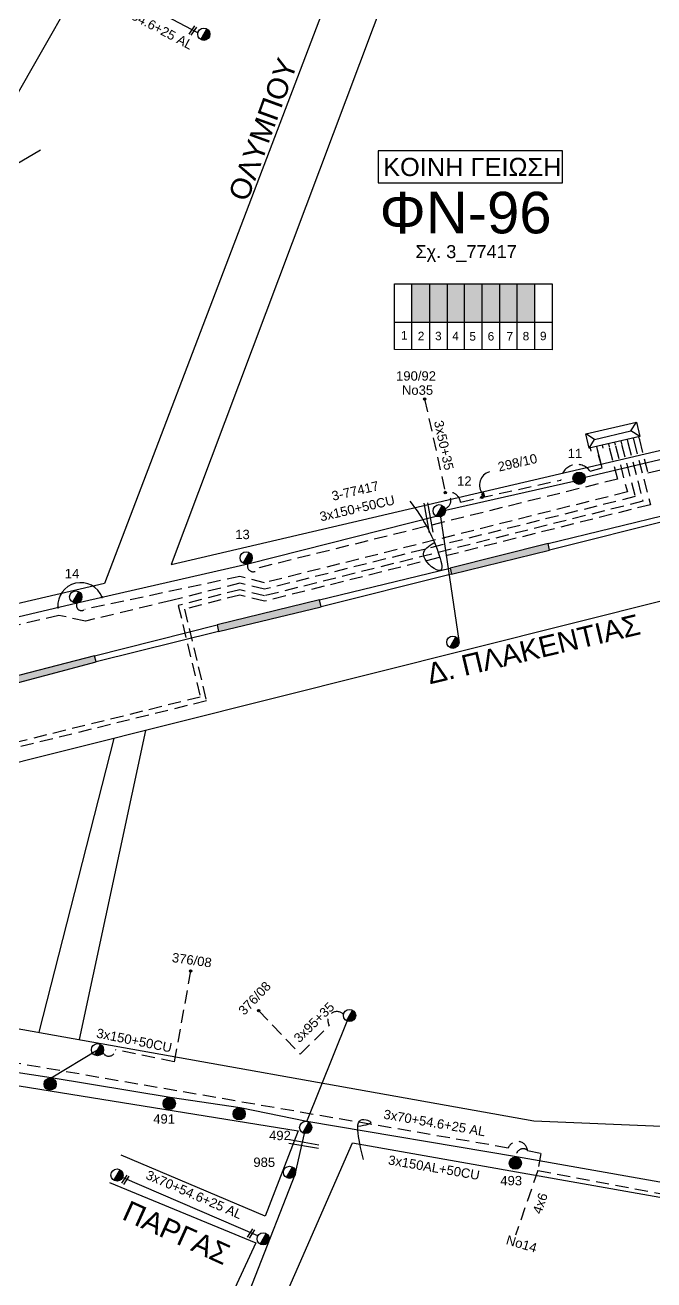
# Model space of a CAD drawing. Header units: millimetres. Extents: x 1421 to 7149, y 883 to 1925.
# Drawn here: x 6070.8 to 6191.9, y 1010.6 to 1252.2 of the extents above; entities that cross this region are included whole.
import ezdxf
from ezdxf.enums import TextEntityAlignment as Align

# ---------------------------------------------------------------- set-up
doc = ezdxf.new("R2010")
doc.units = ezdxf.units.MM
doc.linetypes.add('DASHED', pattern=[19.05, 12.7, -6.35])
for name, color, linetype in [('4x6', 7, 'SYN_LINE'), ('Pillar', 7, 'Continuous'), ('TRAIN', 7, 'Continuous'), ('Άγνωστα', 7, 'Continuous'), ('Γυμνά εναέρια ΧΤ και ΦΟΠ (3Φ)   4x50+16AL', 7, 'Continuous'), ('Εναέρια παροχή ΧΤ 4x25', 7, 'SYN_LINE'), ('Επιγραφές - Σχήματα', 7, 'Continuous'), ('Καλωδια Χ.Τ 3x95+35', 7, 'DASHED'), ('Καλωδια Χ.Τ. 3x50+35', 7, 'Continuous'), ('Καλώδια ΧΤ   3x150+50CU', 7, 'DASHED'), ('Καλώδια ΧΤ   3x150AL+50CU', 7, 'DASHED'), ('Μηχανική τομή', 7, 'Continuous'), ('Στύλος Ξύλινος', 7, 'Continuous'), ('Στύλος Ξύλινος @ 1', 7, 'Continuous'), ('Στύλος ΦΜ', 7, 'Continuous'), ('Στύλος ΦΜ @ 1', 7, 'Continuous'), ('Συνδέσεις', 7, 'Continuous'), ('Συνεστραμμένα ΧΤ   3x70+54.6+25 AL', 7, 'SYN_LINE'), ('Τομή', 7, 'Continuous'), ('Υποσταθμός πόλεως', 7, 'Continuous'), ('Υπόβαθρο ΔΕΗ', 7, 'Continuous')]:
    doc.layers.add(name, color=color, linetype=linetype)
doc.styles.add('arial', font='ARIAL.TTF')
doc.styles.get("Standard").update_dxf_attribs({"font": 'ARIAL.TTF'})
doc.linetypes.add('SYN_LINE', pattern='A,0.5,-0.0001,["/\\/\\/\\/",Standard,S=0.1,R=0,X=0,Y=-0.05],-0.25', length=0.7501)

# ---------------------------------------------------------------- blocks, each defined once
blk = doc.blocks.new('ΥΠΑΡΧΩΝ ΤΣΙΜΕΝΤΕΝΙΟΣ ΣΤΥΛΟΣ')
at = {"layer": 'Στύλος ΦΜ'}
blk.add_hatch(color=256, dxfattribs=at).paths.add_polyline_path([(-1.29, -2.28, 0.574793), (2.62, 0, 0.268822), (1.3, 2.27)])
blk.add_line((-1.29, -2.28), (1.3, 2.27), dxfattribs=at)
blk.add_circle((0, 0), 2.62, dxfattribs=at)
at = {"layer": 'Στύλος ΦΜ', "flags": 4}
for tag, p in [('ΑΡΙΘΜΟΣ', (-4.68, 8.05)), ('ΤΥΠΟΣ', (-4.91, 3.03))]:
    blk.add_attdef(tag, p, '', height=4, dxfattribs=at)
blk = doc.blocks.new('ΥΠΑΡΧΩΝ ΞΥΛΙΝΟΣ ΣΤΥΛΟΣ')
at = {"layer": 'Στύλος Ξύλινος'}
h = blk.add_hatch(color=256, dxfattribs=at)
h.paths.add_polyline_path([(-2.62, 0, 0.270008), (-1.29, -2.28), (1.3, 2.27, 0.576266)])
h.paths.add_polyline_path([(-1.29, -2.28, 0.574793), (2.62, 0, 0.268822), (1.3, 2.27)])
blk.add_line((-1.29, -2.28), (1.3, 2.27), dxfattribs=at)
blk.add_circle((0, 0), 2.62, dxfattribs=at)
at = {"layer": 'Στύλος Ξύλινος', "flags": 4}
for tag, p in [('ΑΡΙΘΜΟΣ', (-4.91, 8.6)), ('ΤΥΠΟΣ', (-4.85, 3.39))]:
    blk.add_attdef(tag, p, '', height=4, dxfattribs=at)
blk = doc.blocks.new('ΥΠΟΣΤΑΘΜΟΣ ΠΟΛΕΩΣ 9 ΑΝΑΧΩΡΗΣΕΩΝ')
at = {"layer": 'Υποσταθμός πόλεως', "ltscale": 40}
for p, q in [((-9.63, -2.82), (-9.63, -4)), ((-7.12, -2.82), (-7.12, -4)), ((-4.84, -2.82), (-4.84, -4)), ((-2.36, -2.82), (-2.36, -4)), ((0.09, -2.82), (0.09, -4)), ((2.55, -2.82), (2.55, -4)), ((5.02, -2.82), (5.02, -4)), ((7.48, -2.82), (7.48, -4)), ((9.61, -2.82), (9.61, -4))]:
    blk.add_line(p, q, dxfattribs=at)
blk.add_lwpolyline([(-10.02, 2.82), (10.02, 2.82), (10.02, -2.82), (-10.02, -2.82)], close=True, dxfattribs=at)
for points in [[(-7.21, 0), (-10.02, 2.82)], [(-10.02, -2.82), (-7.21, 0)], [(-7.21, 0), (7.21, 0)], [(7.21, 0), (10.02, 2.82)], [(10.02, -2.82), (7.21, 0)]]:
    blk.add_lwpolyline(points, dxfattribs=at)
at = {"layer": 'Υποσταθμός πόλεως', "linetype": 'SYN_LINE', "ltscale": 40, "flags": 1}
for tag, p in [('ΜΕΤΑΣΧΗΜΑΤΙΣΜΟΣ', (10.79, 1.71)), ('ΙΣΧΥΣ', (10.77, -1.08)), ('ΑΡΙΘΜΟΣ', (10.89, -3.8))]:
    blk.add_attdef(tag, p, '', height=1.8, dxfattribs=at)
blk = doc.blocks.new('ΜΗΧΑΝΙΚΗ ΤΟΜΗ')
at = {"layer": 'Μηχανική τομή', "ltscale": 40}
for p, q in [((-3.67, 1.17), (3.91, 1.17)), ((3.91, -0.38), (-3.67, -0.38))]:
    blk.add_line(p, q, dxfattribs=at)
blk = doc.blocks.new('_ΣΥΝΔΕΣΗ')
at = {"layer": 'Συνδέσεις', "linetype": 'SYN_LINE', "ltscale": 40}
blk.add_hatch(color=256, dxfattribs=at).paths.add_polyline_path([(0.5, -0.01, 1), (-0.5, -0.01, 1)])
at = {"layer": 'Συνδέσεις'}
blk.add_circle((0, -0.01), 0.5, dxfattribs=at)
blk = doc.blocks.new('ΤΟΜΗ')
at = {"layer": 'Τομή', "ltscale": 40}
for p, q in [((10.95, 0.22), (-12.13, 0.22)), ((10.95, -2.57), (-12.13, -2.57))]:
    blk.add_line(p, q, dxfattribs=at)

msp = doc.modelspace()

# ---------------------------------------------------------------- hatches: boundary and pattern name
at = {"layer": 'Pillar', "linetype": 'DASHED', "lineweight": -3, "ltscale": 0.2}
h = msp.add_hatch(color=151, dxfattribs=at)
h.dxf.hatch_style = 1
h.paths.add_polyline_path([(6145.29, 1195), (6148.69, 1194.99), (6148.69, 1202.37), (6145.29, 1202.37)])
h = msp.add_hatch(color=50, dxfattribs=at)
h.dxf.hatch_style = 1
h.paths.add_polyline_path([(6148.77, 1195), (6152.16, 1195), (6152.16, 1202.37), (6148.77, 1202.37)])
h = msp.add_hatch(color=1, dxfattribs=at)
h.dxf.hatch_style = 1
h.paths.add_polyline_path([(6152.17, 1194.92), (6155.47, 1194.92), (6155.47, 1202.29), (6152.17, 1202.29)])
h = msp.add_hatch(color=6, dxfattribs=at)
h.dxf.hatch_style = 1
h.paths.add_polyline_path([(6158.86, 1202.35), (6155.47, 1202.35), (6155.47, 1194.98), (6158.86, 1194.98)])
h = msp.add_hatch(color=27, dxfattribs=at)
h.dxf.hatch_style = 1
h.paths.add_polyline_path([(6162.38, 1202.31), (6158.94, 1202.31), (6158.94, 1194.95), (6162.38, 1194.94)])
h = msp.add_hatch(color=30, dxfattribs=at)
h.dxf.hatch_style = 1
h.paths.add_polyline_path([(6165.65, 1202.35), (6162.27, 1202.35), (6162.27, 1194.97), (6165.65, 1194.97)])
at = {"layer": 'Pillar', "lineweight": -3, "ltscale": 0.1}
msp.add_hatch(color=85, dxfattribs=at).paths.add_polyline_path([(6165.59, 1202.37), (6165.59, 1194.99), (6168.98, 1194.99), (6168.98, 1202.37)])
at = {"layer": 'TRAIN', "lineweight": -3, "ltscale": 0.2, "true_color": 0x000000}
h = msp.add_hatch(color=18, dxfattribs=at)
h.paths.add_polyline_path([(5307.8, 916.69), (5307.42, 918.5), (5291.25, 913.97), (5291.64, 912.39)])
h.paths.add_polyline_path([(5346.98, 927.34), (5346.42, 929.06), (5327.1, 923.73), (5327.5, 922.11)])
h.paths.add_polyline_path([(5391.16, 939.49), (5390.8, 941.26), (5371.15, 935.67), (5371.54, 934.13)])
h.paths.add_polyline_path([(5434.79, 951.66), (5434.38, 953.09), (5414.01, 947.46), (5414.41, 946.17)])
h.paths.add_polyline_path([(5477.96, 963.3), (5477.54, 964.78), (5458.29, 959.48), (5458.63, 957.99)])
h.paths.add_polyline_path([(5521.09, 975.25), (5520.53, 976.64), (5500.93, 971.24), (5501.27, 969.85)])
h.paths.add_polyline_path([(5564.01, 987.31), (5563.53, 988.6), (5544.44, 983.44), (5544.83, 982.11)])
h.paths.add_polyline_path([(5607.53, 999.35), (5607.16, 1000.76), (5587.56, 995.37), (5587.86, 994.04)])
h.paths.add_polyline_path([(5650.69, 1011.59), (5650.43, 1012.86), (5630.95, 1007.38), (5631.3, 1006.34)])
h.paths.add_polyline_path([(5693.88, 1023.68), (5693.54, 1024.95), (5674.54, 1019.61), (5674.85, 1018.33)])
h.paths.add_polyline_path([(5737.23, 1035.54), (5736.76, 1037), (5717.39, 1031.65), (5717.78, 1030.17)])
h.paths.add_polyline_path([(5781.19, 1047.77), (5780.76, 1049.26), (5760.34, 1043.65), (5760.67, 1041.73)])
h.paths.add_polyline_path([(5823.52, 1059.63), (5823.07, 1061.07), (5803.83, 1055.75), (5804.29, 1053.97)])
h.paths.add_polyline_path([(5866.61, 1071.7), (5866.15, 1073.03), (5846.43, 1067.52), (5846.95, 1066.09)])
h.paths.add_polyline_path([(5909.89, 1083.42), (5909.41, 1084.91), (5889.8, 1079.69), (5890.21, 1078.15)])
h.paths.add_polyline_path([(5953.62, 1094.95), (5953.28, 1096.29), (5933.64, 1091.23), (5934.01, 1089.9)])
h.paths.add_polyline_path([(5997.35, 1106.64), (5996.86, 1108.11), (5977.14, 1102.73), (5977.41, 1101.27)])
h.paths.add_polyline_path([(6041.21, 1118.34), (6040.88, 1119.37), (6021.2, 1114.3), (6021.57, 1112.96)])
h.paths.add_polyline_path([(6084.53, 1129.62), (6084.2, 1130.76), (6064.3, 1125.6), (6064.68, 1124.35)])
h.paths.add_polyline_path([(6127.84, 1140.22), (6127.5, 1141.53), (6107.81, 1136.75), (6108.04, 1135.46)])
h.paths.add_polyline_path([(6171.81, 1151.11), (6171.55, 1152.4), (6152.67, 1147.67), (6152.97, 1146.48)])
h.paths.add_polyline_path([(6215.28, 1161.86), (6215.01, 1163.14), (6195.81, 1158.3), (6195.88, 1157.15)])
h.paths.add_polyline_path([(6259.15, 1172.81), (6258.76, 1174.15), (6239.12, 1169.06), (6239.43, 1167.95)])
h.paths.add_polyline_path([(6302.5, 1183.67), (6302.14, 1184.91), (6282.47, 1179.85), (6282.81, 1178.57)])
h.paths.add_polyline_path([(6345.81, 1195.12), (6345.34, 1196.39), (6325.6, 1191.31), (6326.02, 1189.97)])
h.paths.add_polyline_path([(6389.67, 1206.66), (6389.36, 1207.87), (6369.29, 1202.62), (6369.56, 1201.31)])
h.paths.add_polyline_path([(6431.91, 1217.89), (6431.52, 1219.19), (6411.91, 1213.83), (6412.23, 1212.81)])
h.paths.add_polyline_path([(6475.2, 1229.3), (6474.9, 1230.66), (6454.09, 1224.93), (6454.19, 1223.75)])
h.paths.add_polyline_path([(6518.46, 1241.13), (6518.14, 1242.4), (6498.69, 1237.32), (6498.94, 1235.86)])
h.paths.add_polyline_path([(6561.41, 1252.93), (6561.1, 1254.23), (6541.97, 1248.81), (6542.17, 1247.61)])
h.paths.add_polyline_path([(6605.11, 1264.65), (6604.74, 1265.83), (6585.45, 1260.81), (6585.83, 1259.21)])
h.paths.add_polyline_path([(6648.4, 1276.42), (6648.08, 1277.7), (6628.72, 1272.46), (6629.08, 1271.24)])
h.paths.add_polyline_path([(6691.88, 1288.22), (6691.32, 1289.41), (6671.43, 1284.06), (6671.77, 1282.84)])
h.paths.add_polyline_path([(6734.35, 1299.93), (6733.96, 1301.31), (6715.25, 1296.1), (6715.55, 1294.88)])
h.paths.add_polyline_path([(6778.12, 1311.81), (6777.64, 1313.25), (6758.13, 1307.89), (6758.57, 1306.43)])
h.paths.add_polyline_path([(6825.97, 1324.96), (6825.39, 1326.48), (6801.39, 1319.86), (6801.75, 1318.29)])
h.paths.add_polyline_path([(6869.13, 1336.91), (6868.69, 1338.47), (6844.91, 1331.97), (6845.37, 1330.54)])
h.paths.add_polyline_path([(6912.31, 1348.82), (6911.85, 1350.46), (6887.72, 1343.51), (6888.16, 1342.14)])
h.paths.add_polyline_path([(6956.15, 1360.98), (6955.58, 1362.85), (6931.4, 1355.89), (6932, 1354.3)])
h.paths.add_polyline_path([(6984.31, 1370.76), (6975.32, 1368.08), (6975.69, 1366.38), (6984.41, 1368.68)])
at = {"layer": 'Άγνωστα', "lineweight": -3, "ltscale": 0.1}
h = msp.add_hatch(color=256, dxfattribs=at)
h.paths.add_polyline_path([(6159.15, 1162.16), (6158.93, 1161.98), (6159.38, 1161.39)])
h.paths.add_polyline_path([(6158.93, 1161.98), (6158.7, 1161.76), (6159.38, 1161.39)])

# ---------------------------------------------------------------- linework, layer by layer
at = {"layer": '4x6', "color": 2, "linetype": 'DASHED', "lineweight": -3, "ltscale": 0.2}
msp.add_lwpolyline([(6169.55, 1031.7), (6165.28, 1019.19)], dxfattribs=at)
at = {"layer": 'Pillar', "lineweight": -3, "ltscale": 40}
for points in [[(6141.97, 1189.73), (6141.97, 1202.37), (6172.3, 1202.37), (6172.3, 1189.7), (6141.97, 1189.73)], [(6145.3, 1189.73), (6145.3, 1202.37)], [(6148.74, 1189.72), (6148.74, 1202.37)], [(6152.18, 1189.72), (6152.18, 1202.37)], [(6155.47, 1189.72), (6155.47, 1202.37)], [(6158.86, 1189.71), (6158.86, 1202.37)], [(6162.26, 1189.71), (6162.26, 1202.37)], [(6165.59, 1189.71), (6165.59, 1202.37)], [(6168.98, 1189.7), (6168.98, 1202.37)], [(6141.97, 1195.01), (6172.3, 1194.98)]]:
    msp.add_lwpolyline(points, dxfattribs=at)
at = {"layer": 'TRAIN', "color": 18, "lineweight": -3, "ltscale": 0.2, "true_color": 0x000000}
for points in [[(6064.68, 1124.35), (6084.53, 1129.62), (6084.2, 1130.76), (6107.81, 1136.75), (6108.04, 1135.46), (6127.84, 1140.22), (6127.5, 1141.53), (6152.67, 1147.67), (6152.97, 1146.48), (6171.81, 1151.11), (6171.55, 1152.4), (6195.81, 1158.3)], [(6195.88, 1157.15), (6171.81, 1151.11), (6171.55, 1152.4), (6152.67, 1147.67), (6152.97, 1146.48), (6127.84, 1140.22), (6127.5, 1141.53), (6107.81, 1136.75), (6108.04, 1135.46), (6084.53, 1129.62), (6084.2, 1130.76), (6064.3, 1125.6)]]:
    msp.add_lwpolyline(points, dxfattribs=at)
at = {"layer": 'Άγνωστα', "lineweight": -3, "ltscale": 0.1}
for points in [[(6158.93, 1161.98), (6159.38, 1161.39), (6159.15, 1162.16), (6158.93, 1161.98)], [(6158.93, 1161.98), (6159.38, 1161.39), (6158.7, 1161.76), (6158.93, 1161.98)]]:
    msp.add_lwpolyline(points, dxfattribs=at)
at = {"layer": 'Άγνωστα', "color": 30, "linetype": 'SYN_LINE', "lineweight": -3, "ltscale": 20}
msp.add_lwpolyline([(6125.06, 1041.13), (6132.87, 1060.41)], dxfattribs=at)
at = {"layer": 'Άγνωστα', "color": 30, "lineweight": -3, "ltscale": 0.2}
msp.add_lwpolyline([(6075.84, 1049.49), (6084.76, 1054.93)], dxfattribs=at)
at = {"layer": 'Άγνωστα', "lineweight": -3, "ltscale": 0.1}
msp.add_arc((6160.98, 1163.65), 2.65, 105.8982, 219.8503, dxfattribs=at)
for points in [[(6144.91, 1160.56), (6148.83, 1154.36), (6150.45, 1147.16), (6147.54, 1150.41), (6149.56, 1152.54)], [(6136.02, 1033.76), (6136.54, 1041.42), (6137.34, 1041.04), (6134.94, 1040.11)]]:
    msp.add_spline(points, degree=3, dxfattribs=at)
at = {"layer": 'Γυμνά εναέρια ΧΤ και ΦΟΠ (3Φ)   4x50+16AL', "color": 5, "lineweight": -3, "ltscale": 0.2}
msp.add_lwpolyline([(6075.14, 911.99), (6080.7, 921.79), (6088.1, 950.91), (6107.55, 991.89), (6122.84, 1030.89), (6124.61, 1038.82)], dxfattribs=at)
at = {"layer": 'Εναέρια παροχή ΧΤ 4x25', "color": 173, "lineweight": -3, "ltscale": 20}
msp.add_lwpolyline([(6055.63, 1217.53), (6073.78, 1228.21)], dxfattribs=at)
at = {"layer": 'Επιγραφές - Σχήματα', "color": 190, "lineweight": -3}
msp.add_lwpolyline([(6138.81, 1221.81), (6174.32, 1221.81), (6174.32, 1227.98), (6138.81, 1227.98)], close=True, dxfattribs=at)
at = {"layer": 'Καλωδια Χ.Τ 3x95+35', "color": 30, "lineweight": -3, "ltscale": 0.2}
msp.add_lwpolyline([(6115.79, 1062.46), (6123.82, 1054.07), (6129.4, 1059.59, -0.909891), (6132.15, 1061.72)], format="xyb", dxfattribs=at)
at = {"layer": 'Καλωδια Χ.Τ. 3x50+35', "color": 85, "linetype": 'DASHED', "lineweight": -3, "ltscale": 0.2}
msp.add_lwpolyline([(6147.77, 1180.19), (6151.74, 1162.19, -0.723734), (6151.68, 1159.11)], format="xyb", dxfattribs=at)
at = {"layer": 'Καλώδια ΧΤ   3x150+50CU', "color": 6, "lineweight": -3, "ltscale": 0.2}
msp.add_lwpolyline([(6189.12, 1172.38), (6190.76, 1165.99), (6226.6, 1174.35, 1.077133), (6230.19, 1180.16), (6227.54, 1193.71), (6215.94, 1191.44)], format="xyb", dxfattribs=at)
at = {"layer": 'Καλώδια ΧΤ   3x150+50CU', "color": 1, "lineweight": -3, "ltscale": 0.2}
msp.add_lwpolyline([(6186.89, 1171.83), (6189.82, 1160.53), (6116.92, 1142.3), (6112.2, 1143.49), (6100.32, 1140.47), (6104.54, 1122.82), (6055.67, 1110.78, 0.466732), (6048.18, 1108.14), (6020.09, 1101.24, 0.494458), (6009.64, 1097.95), (5964.13, 1086.53, 0.756261), (5963.12, 1075.83), (5967.22, 1075.04)], format="xyb", dxfattribs=at)
at = {"layer": 'Καλώδια ΧΤ   3x150+50CU', "color": 151, "lineweight": -3, "ltscale": 0.2}
msp.add_lwpolyline([(6188.09, 1172.14), (6191.25, 1159.86), (6116.92, 1141.27), (6112.2, 1142.46), (6101.52, 1139.74), (6105.74, 1122.08), (6055.49, 1109.71, 0.533894), (6048.97, 1107.3), (6019.86, 1100.16, 0.546117), (6010.43, 1097.11), (5964.34, 1085.56, 0.751527), (5963.4, 1076.8), (5977.01, 1074.17, -0.518363), (5978.01, 1070.83)], format="xyb", dxfattribs=at)
at = {"layer": 'Καλώδια ΧΤ   3x150+50CU', "color": 50, "lineweight": -3, "ltscale": 0.2}
msp.add_lwpolyline([(6184.51, 1171.21), (6186.81, 1162.32), (6116.92, 1144.84), (6112.19, 1146.03), (6082.31, 1139.7, -0.838442), (6080.84, 1140.94)], format="xyb", dxfattribs=at)
at = {"layer": 'Καλώδια ΧΤ   3x150+50CU', "color": 30, "lineweight": -3, "ltscale": 0.2}
for points in [[(6183.33, 1170.9), (6184.91, 1164.79), (6115.84, 1147.71), (6115.84, 1147.71), (6115.84, 1147.71, -0.996185), (6113.69, 1148.47)], [(6102.7, 1070.1), (6099.55, 1052.61), (6088.24, 1054.89, -0.746161), (6085.79, 1054.37)]]:
    msp.add_lwpolyline(points, format="xyb", dxfattribs=at)
at = {"layer": 'Καλώδια ΧΤ   3x150+50CU', "color": 85, "linetype": 'DASHED', "lineweight": -3, "ltscale": 0.2}
msp.add_lwpolyline([(6151.74, 1162.19, -0.468872), (6154.67, 1160.35), (6173.98, 1164.61, -0.709976), (6179.63, 1166.32), (6181.93, 1166.95), (6180.98, 1170.48), (6181.93, 1166.95)], format="xyb", dxfattribs=at)
at = {"layer": 'Καλώδια ΧΤ   3x150AL+50CU', "color": 27, "lineweight": -3, "ltscale": 0.2}
msp.add_lwpolyline([(6185.7, 1171.52), (6188.32, 1161.42), (6116.92, 1143.57), (6112.19, 1144.76), (6098.99, 1141.4), (6082.44, 1137.44), (6077.34, 1138.55), (6022.13, 1125.7), (6021.52, 1128.3)], dxfattribs=at)
at = {"layer": 'Καλώδια ΧΤ   3x150AL+50CU', "color": 2, "lineweight": -3, "ltscale": 0.2}
for points in [[(6163.86, 1036), (6045.69, 1056.39, 0.922969), (6043.76, 1055.43)], [(6163.86, 1036, -0.787497), (6167.59, 1035.53), (6170.15, 1034.96), (6169.55, 1031.7), (6205.85, 1024.81), (6212.34, 1023.79), (6203.17, 994.81), (6214.63, 993.35), (6215.48, 990.64), (6242.36, 986.8), (6242.54, 988.16, 0.998894), (6242.69, 989.21)]]:
    msp.add_lwpolyline(points, format="xyb", dxfattribs=at)
msp.add_arc((6166.73, 1034.53), 1.32, 49.4133, 191.5102, dxfattribs=at)
at = {"layer": 'Συνεστραμμένα ΧΤ   3x70+54.6+25 AL', "color": 85, "lineweight": -3, "ltscale": 20}
for points in [[(6104.11, 1250.72), (6081.04, 1262.88)], [(6150.85, 1157.55), (6154.34, 1133.69)]]:
    msp.add_lwpolyline(points, dxfattribs=at)
at = {"layer": 'Συνεστραμμένα ΧΤ   3x70+54.6+25 AL', "color": 6, "lineweight": -3, "ltscale": 20}
for points in [[(6178.68, 1165.13), (6209.91, 1172.56)], [(6151.76, 1158.78), (6176.48, 1164.39)]]:
    msp.add_lwpolyline(points, dxfattribs=at)
at = {"layer": 'Συνεστραμμένα ΧΤ   3x70+54.6+25 AL', "color": 50, "lineweight": -3, "ltscale": 20}
for points in [[(6080.84, 1140.94), (6113.69, 1148.47), (6150, 1157.67)], [(6018.45, 1127), (6054.94, 1134.89), (6080.84, 1140.94)]]:
    msp.add_lwpolyline(points, dxfattribs=at)
at = {"layer": 'Συνεστραμμένα ΧΤ   3x70+54.6+25 AL', "color": 30, "lineweight": -3, "ltscale": 20}
msp.add_lwpolyline([(6203.58, 1027.58), (6165.44, 1034.27), (6125.06, 1041.13), (6112.27, 1043.75), (6098.76, 1045.73), (6075.84, 1049.49), (6044.64, 1054.23)], dxfattribs=at)
at = {"layer": 'Συνεστραμμένα ΧΤ   3x70+54.6+25 AL', "color": 5, "lineweight": -3, "ltscale": 20}
msp.add_lwpolyline([(6115.65, 1019.08), (6089.6, 1030.33)], dxfattribs=at)
at = {"layer": 'Υπόβαθρο ΔΕΗ', "lineweight": -3, "ltscale": 0.2}
for points in [[(6201.07, 1232.68), (6214.49, 1255.89), (6107.95, 1306.7), (6045.56, 1197.37)], [(6141.74, 1290.58), (6086.09, 1144.71), (6004.2, 1125.62), (6045.56, 1197.37)], [(6150.85, 1286.24), (6098.94, 1148.37), (6229, 1178.7)], [(6094.04, 1116.38), (6081.23, 1056.9)], [(6087.89, 1114.84), (6073.48, 1058.28)], [(6087.07, 1029.37), (6115.23, 1017.74), (6068.31, 916.54), (6025.53, 936.01), (6051.69, 1050.88), (6123.44, 1039.3), (6117.06, 1022.9), (6089.32, 1034.64)], [(6078.81, 911.29), (6133.86, 1036.99), (6201.42, 1025.05), (6152.55, 911.99)]]:
    msp.add_lwpolyline(points, dxfattribs=at)
msp.add_lwpolyline([(6383.34, 1131.02, 0.083198), (6390.55, 1175.34, 0.089178), (6386.84, 1189.81), (5964.69, 1083.95, 0.847432), (5964.69, 1077.69), (6168.83, 1041.26), (6194.95, 1040.11), (6219.57, 1043.82), (6371.65, 1122.23)], format="xyb", close=True, dxfattribs=at)
at = {"layer": 'Υπόβαθρο ΔΕΗ', "lineweight": -3}
msp.add_arc((6081.53, 1140.44), 4.41, 21.3131, 184.7154, dxfattribs=at)

# ---------------------------------------------------------------- block references
at = {"layer": 'Μηχανική τομή', "lineweight": -3, "xscale": 0.250000000000017, "yscale": 0.250000000000017, "zscale": 0.250000000000017, "rotation": 236.3395856445747}
for p in [(6103.06, 1251.23), (6090.07, 1029.97), (6114.28, 1019.62)]:
    msp.add_blockref('ΜΗΧΑΝΙΚΗ ΤΟΜΗ', p, dxfattribs=at)
at = {"layer": 'Στύλος Ξύλινος @ 1', "lineweight": -3, "ltscale": 40}
ref = msp.add_blockref('ΥΠΑΡΧΩΝ ΞΥΛΙΝΟΣ ΣΤΥΛΟΣ', (6177.52, 1164.95), dxfattribs=dict(at, xscale=0.4499999999998181, yscale=0.4499999999998181, zscale=0.4499999999998181))
ref.add_attrib('ΑΡΙΘΜΟΣ', '11', (6175.31, 1168.82), dxfattribs={"layer": 'Στύλος Ξύλινος', "height": 1.8, "flags": 4})
at = {"layer": 'Στύλος Ξύλινος @ 1', "lineweight": -3, "ltscale": 40, "xscale": 0.4499999999998181, "yscale": 0.4499999999998181, "zscale": 0.4499999999998181}
for p in [(6075.65, 1048.32), (6112.04, 1042.59)]:
    msp.add_blockref('ΥΠΑΡΧΩΝ ΞΥΛΙΝΟΣ ΣΤΥΛΟΣ', p, dxfattribs=at)
at = {"layer": 'Στύλος Ξύλινος @ 1', "lineweight": -3, "ltscale": 40}
ref = msp.add_blockref('ΥΠΑΡΧΩΝ ΞΥΛΙΝΟΣ ΣΤΥΛΟΣ', (6098.59, 1044.57), dxfattribs=dict(at, xscale=0.4499999999998181, yscale=0.4499999999998181, zscale=0.4499999999998181))
ref.add_attrib('ΑΡΙΘΜΟΣ', '491', (6095.5, 1040.7), dxfattribs={"layer": 'Στύλος Ξύλινος', "height": 1.8, "flags": 4})
ref = msp.add_blockref('ΥΠΑΡΧΩΝ ΞΥΛΙΝΟΣ ΣΤΥΛΟΣ', (6165.24, 1033.1), dxfattribs=dict(at, xscale=0.4499999999998181, yscale=0.4499999999998181, zscale=0.4499999999998181))
ref.add_attrib('ΑΡΙΘΜΟΣ', '493', (6162.34, 1028.82), dxfattribs={"layer": 'Στύλος Ξύλινος', "height": 1.8, "flags": 4})
at = {"layer": 'Στύλος ΦΜ @ 1', "lineweight": -3, "ltscale": 40, "xscale": 0.4499999999998181, "yscale": 0.4499999999998181, "zscale": 0.4499999999998181}
for p in [(6105.25, 1250.43), (6153.21, 1133.38), (6133.31, 1061.51), (6084.76, 1054.93), (6088.52, 1030.8), (6116.68, 1018.52)]:
    msp.add_blockref('ΥΠΑΡΧΩΝ ΤΣΙΜΕΝΤΕΝΙΟΣ ΣΤΥΛΟΣ', p, dxfattribs=at)
at = {"layer": 'Στύλος ΦΜ @ 1', "lineweight": -3, "ltscale": 40}
ref = msp.add_blockref('ΥΠΑΡΧΩΝ ΤΣΙΜΕΝΤΕΝΙΟΣ ΣΤΥΛΟΣ', (6150.58, 1158.7), dxfattribs=dict(at, xscale=0.4499999999998181, yscale=0.4499999999998181, zscale=0.4499999999998181))
ref.add_attrib('ΑΡΙΘΜΟΣ', '12', (6154.02, 1163.51), dxfattribs={"layer": 'Στύλος ΦΜ', "height": 1.8, "flags": 4})
ref = msp.add_blockref('ΥΠΑΡΧΩΝ ΤΣΙΜΕΝΤΕΝΙΟΣ ΣΤΥΛΟΣ', (6113.4, 1149.61), dxfattribs=dict(at, xscale=0.4499999999998181, yscale=0.4499999999998181, zscale=0.4499999999998181))
ref.add_attrib('ΑΡΙΘΜΟΣ', '13', (6111.29, 1153.23), dxfattribs={"layer": 'Στύλος ΦΜ', "height": 1.8, "flags": 4})
ref = msp.add_blockref('ΥΠΑΡΧΩΝ ΤΣΙΜΕΝΤΕΝΙΟΣ ΣΤΥΛΟΣ', (6080.58, 1142.09), dxfattribs=dict(at, xscale=0.4499999999998181, yscale=0.4499999999998181, zscale=0.4499999999998181))
ref.add_attrib('ΑΡΙΘΜΟΣ', '14', (6078.47, 1145.71), dxfattribs={"layer": 'Στύλος ΦΜ', "height": 1.8, "flags": 4})
ref = msp.add_blockref('ΥΠΑΡΧΩΝ ΤΣΙΜΕΝΤΕΝΙΟΣ ΣΤΥΛΟΣ', (6124.86, 1039.97), dxfattribs=dict(at, xscale=0.4499999999998181, yscale=0.4499999999998181, zscale=0.4499999999998181))
ref.add_attrib('ΑΡΙΘΜΟΣ', '492', (6117.81, 1037.51), dxfattribs={"layer": 'Στύλος ΦΜ', "height": 1.8, "flags": 4})
ref = msp.add_blockref('ΥΠΑΡΧΩΝ ΤΣΙΜΕΝΤΕΝΙΟΣ ΣΤΥΛΟΣ', (6121.74, 1031.32), dxfattribs=dict(at, xscale=0.4499999999998181, yscale=0.4499999999998181, zscale=0.4499999999998181))
ref.add_attrib('ΑΡΙΘΜΟΣ', '985', (6114.78, 1032.36), dxfattribs={"layer": 'Στύλος ΦΜ', "height": 1.8, "flags": 4})
at = {"layer": 'Συνδέσεις', "lineweight": -3}
for p, xscale, yscale, zscale in [((6147.77, 1180.2), 0.4777242751392805, 0.4777242751392805, 0.4777242751392805), ((6151.74, 1162.2), 0.4777242751392805, 0.4777242751392805, 0.4777242751392805), ((6158.82, 1161.27), 0.4777242751392805, 0.4777242751392805, 0.4777242751392805), ((6085.64, 1142.04), 0.25, 0.25, 0.25), ((6077.14, 1140.07), 0.25, 0.25, 0.25), ((6102.7, 1070.1), 0.4777242751392805, 0.4777242751392805, 0.4777242751392805), ((6115.79, 1062.46), 0.4777242751392805, 0.4777242751392805, 0.4777242751392805)]:
    msp.add_blockref('_ΣΥΝΔΕΣΗ', p, dxfattribs=dict(at, xscale=xscale, yscale=yscale, zscale=zscale))
at = {"layer": 'Τομή', "lineweight": -3}
for p, xscale, yscale, zscale, rotation in [((6148.16, 1157.44), 0.2499999999987852, 0.2499999999987852, 0.2499999999987852, 99.92875140373482), ((6124.32, 1036.51), 0.2500000000003363, 0.2500000000003363, 0.2500000000003363, 170.201243480639)]:
    msp.add_blockref('ΤΟΜΗ', p, dxfattribs=dict(at, xscale=xscale, yscale=yscale, zscale=zscale, rotation=rotation))
at = {"layer": 'Υποσταθμός πόλεως', "lineweight": -3, "xscale": 0.5, "yscale": 0.5, "zscale": 0.5, "rotation": 13.12513145804492}
msp.add_blockref('ΥΠΟΣΤΑΘΜΟΣ ΠΟΛΕΩΣ 9 ΑΝΑΧΩΡΗΣΕΩΝ', (6183.99, 1173.24), dxfattribs=at)

# ---------------------------------------------------------------- texts
at = {"lineweight": -3, "ltscale": 40, "char_height": 4, "width": 64.8866, "attachment_point": 1, "style": 'arial'}
for s, insert, rotation in [('ΟΛΥΜΠΟΥ', (6109.87, 1219.37), 70.1317), ('Δ. ΠΛΑΚΕΝΤΙΑΣ', (6147.84, 1129.16), 13.3666), ('ΠΑΡΓΑΣ', (6090.91, 1026.02), 335.5977)]:
    msp.add_mtext(s, dxfattribs=dict(at, insert=insert, rotation=rotation))
at = {"layer": 'Pillar', "lineweight": -3, "ltscale": 30, "char_height": 1.63, "width": 11.2573, "attachment_point": 1}
for s, insert in [('1', (6143.21, 1193.29)), ('2', (6146.45, 1193.16)), ('3', (6149.78, 1193.16)), ('4', (6153.09, 1193.16)), ('5', (6156.39, 1193.08)), ('6', (6159.91, 1193.1)), ('7', (6163.54, 1193.1)), ('8', (6166.65, 1193.13)), ('9', (6169.98, 1193.16))]:
    msp.add_mtext(s, dxfattribs=dict(at, insert=insert))
at = {"layer": 'Άγνωστα', "lineweight": -3, "ltscale": 0.1}
for s, rotation, p in [('3x70+54.6+25 AL', 332.1905, (6094.18, 1252.83)), ('3x50+35', 282.4314, (6151.48, 1171.3)), ('298/10', 13, (6165.65, 1167.97)), ('3-77417', 13, (6134.4, 1162.52)), ('3x150+50CU', 13, (6134.78, 1159.17)), ('376/08', 351.9607, (6102.94, 1072.18)), ('376/08', 46.4337, (6115.02, 1064.84)), ('3x95+35', 44.6692, (6126.46, 1060.2)), ('3x150+50CU', 348.6255, (6091.84, 1056.72)), ('3x70+54.6+25 AL', 350.0656, (6149.68, 1040.84)), ('3x150AL+50CU', 350.2087, (6149.57, 1032.23)), ('3x70+54.6+25 AL', 336.6334, (6103.37, 1027.03)), ('4x6', 71.1816, (6170.02, 1025.35)), ('No14', 343.6238, (6166.44, 1017.54))]:
    msp.add_text(s, height=1.8, rotation=rotation, dxfattribs=at).set_placement(p, align=Align.MIDDLE_CENTER)
for s, height, p in [('Σχ. 3_77417', 2.5, (6155.76, 1208.58)), ('190/92', 1.8, (6146.11, 1184.65)), ('No35', 1.8, (6146.4, 1181.92))]:
    msp.add_text(s, height=height, dxfattribs=at).set_placement(p, align=Align.MIDDLE_CENTER)
at = {"layer": 'Επιγραφές - Σχήματα', "color": 190, "lineweight": -3, "insert": (6139.77, 1226.64), "char_height": 3.5, "width": 35.1311, "attachment_point": 1}
msp.add_mtext('KOINH ΓΕΙΩΣΗ', dxfattribs=at)
at = {"layer": 'Υπόβαθρο ΔΕΗ', "lineweight": -3, "insert": (6139.08, 1220.1), "char_height": 8, "width": 84.6573, "attachment_point": 1}
msp.add_mtext('ΦN-96', dxfattribs=at)

doc.saveas('drawing.dxf')
